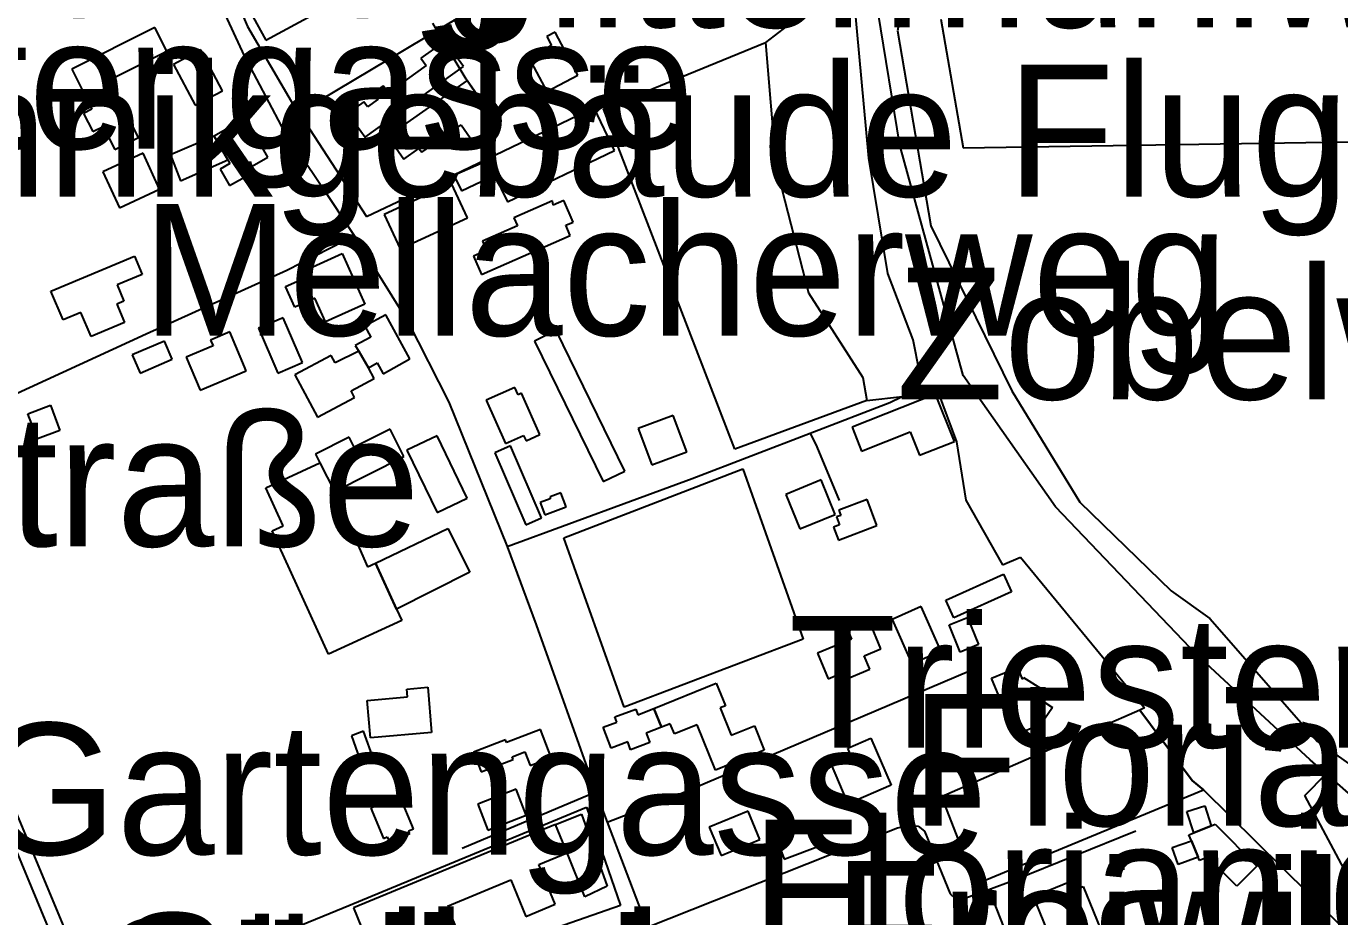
# Model space of a CAD drawing. Extents: x -3657 to 4700, y -7332 to 8131.
# Drawn here: x 637.5 to 1070.7, y 867.9 to 1161.5 of the extents above; entities that cross this region are included whole.
import ezdxf

# ---------------------------------------------------------------- set-up
doc = ezdxf.new("R2010")
doc.units = 0
for name, color, linetype in [('OSM_BUILDING_GARAGE', 9, 'CONTINUOUS'), ('OSM_BUILDING_YES', 9, 'CONTINUOUS'), ('OSM_HIGHWAY_RESIDENTIAL', 8, 'CONTINUOUS'), ('OSM_HIGHWAY_SECONDARY', 8, 'CONTINUOUS'), ('OSM_HIGHWAY_SERVICE', 8, 'CONTINUOUS'), ('OSM_LABELS', 8, 'CONTINUOUS'), ('OSM_LANDUSE_COMMERCIAL', 3, 'CONTINUOUS'), ('OSM_LANDUSE_CONSTRUCTION', 3, 'CONTINUOUS'), ('OSM_LANDUSE_FOREST', 3, 'CONTINUOUS'), ('OSM_LANDUSE_GRASS', 3, 'CONTINUOUS'), ('OSM_LANDUSE_INDUSTRIAL', 3, 'CONTINUOUS'), ('OSM_LEISURE_SWIMMING_POOL', 3, 'CONTINUOUS'), ('OSM_RAILWAY_RAIL', 5, 'CONTINUOUS'), ('OSM_WATERWAY_CANAL', 4, 'CONTINUOUS')]:
    doc.layers.add(name, color=color, linetype=linetype)

msp = doc.modelspace()

# ---------------------------------------------------------------- linework, layer by layer
at = {"layer": 'OSM_BUILDING_GARAGE'}
for p, q in [((914.855402, 1005.451658), (905.564437, 1001.949018)), ((918.093967, 996.878529), (914.855402, 1005.451658)), ((905.564437, 1001.949018), (906.201531, 1000.247736)), ((905.776802, 997.112039), (903.820011, 996.367033)), ((906.201531, 1000.247736), (904.790822, 999.714)), ((904.790822, 999.714), (905.776802, 997.112039)), ((905.427916, 992.108267), (918.093967, 996.878529)), ((903.820011, 996.367033), (905.427916, 992.108267))]:
    msp.add_line(p, q, dxfattribs=at)
at = {"layer": 'OSM_BUILDING_YES'}
for p, q in [((716.514153, 1156.899148), (742.581946, 1171.132099)), ((711.167107, 1166.695421), (716.514153, 1156.899148)), ((679.934295, 1161.113436), (652.508883, 1147.347504)), ((683.855462, 1153.307552), (679.934295, 1161.113436)), ((811.919092, 1159.590066), (809.188686, 1158.122293)), ((809.188686, 1158.122293), (810.773838, 1155.164508)), ((819.4808, 1145.45719), (811.919092, 1159.590066)), ((664.970153, 1143.822625), (683.855462, 1153.307552)), ((695.065296, 1153.752332), (686.047371, 1148.937592)), ((702.26295, 1140.286626), (695.065296, 1153.752332)), ((772.66192, 1154.541816), (767.694098, 1150.983578)), ((774.92209, 1151.395), (772.66192, 1154.541816)), ((777.895198, 1153.529942), (774.92209, 1151.395)), ((781.710183, 1148.214825), (777.895198, 1153.529942)), ((810.773838, 1155.164508), (803.280391, 1151.150371)), ((686.047371, 1148.937592), (693.237441, 1135.471886)), ((749.316948, 1124.975085), (781.710183, 1148.214825)), ((769.43094, 1148.559529), (756.88624, 1139.563859)), ((767.694098, 1150.983578), (769.43094, 1148.559529)), ((803.280391, 1151.150371), (809.256946, 1139.9864)), ((652.508883, 1147.347504), (659.114949, 1134.182025)), ((674.51899, 1124.819412), (664.970153, 1143.822625)), ((809.256946, 1139.9864), (819.4808, 1145.45719)), ((693.237441, 1135.471886), (702.26295, 1140.286626)), ((755.255581, 1141.832236), (752.047354, 1139.530501)), ((752.047354, 1139.530501), (753.541493, 1137.451156)), ((756.88624, 1139.563859), (755.255581, 1141.832236)), ((782.984372, 1143.644713), (756.780058, 1125.30867)), ((793.193057, 1129.044819), (782.984372, 1143.644713)), ((748.839127, 1136.661672), (743.613433, 1132.914403)), ((750.060225, 1134.960389), (748.839127, 1136.661672)), ((753.541493, 1137.451156), (750.060225, 1134.960389)), ((659.114949, 1134.182025), (656.399712, 1132.814327)), ((656.399712, 1132.814327), (659.433496, 1126.787562)), ((709.86258, 1131.179762), (699.517375, 1125.241953)), ((717.196754, 1118.414584), (709.86258, 1131.179762)), ((743.613433, 1132.914403), (749.316948, 1124.975085)), ((824.812676, 1134.593446), (778.5778, 1112.3767)), ((831.555263, 1120.571766), (824.812676, 1134.593446)), ((659.433496, 1126.787562), (662.854088, 1128.499964)), ((662.854088, 1128.499964), (666.684241, 1120.883112)), ((767.944385, 1119.960194), (780.989659, 1128.978102)), ((780.989659, 1128.978102), (784.963916, 1123.296042)), ((784.963916, 1123.296042), (793.193057, 1129.044819)), ((666.684241, 1120.883112), (674.51899, 1124.819412)), ((699.517375, 1125.241953), (685.046222, 1119.103993)), ((699.517375, 1125.241953), (703.969454, 1117.502786)), ((703.969454, 1117.502786), (699.517375, 1125.241953)), ((756.780058, 1125.30867), (762.074012, 1117.747415)), ((676.028298, 1119.682206), (662.740322, 1113.533127)), ((681.511863, 1107.839947), (676.028298, 1119.682206)), ((685.046222, 1119.103993), (688.398554, 1110.586461)), ((709.703306, 1114.111341), (717.196754, 1118.414584)), ((762.074012, 1117.747415), (767.003912, 1121.205577)), ((767.003912, 1121.205577), (767.944385, 1119.960194)), ((796.242011, 1103.60342), (831.555263, 1120.571766)), ((662.740322, 1113.533127), (668.231472, 1101.679748)), ((688.398554, 1110.586461), (703.969454, 1117.502786)), ((704.667224, 1116.279642), (701.458997, 1114.444925)), ((701.458997, 1114.444925), (704.606548, 1108.974135)), ((703.969454, 1117.502786), (704.667224, 1116.279642)), ((710.658948, 1112.443417), (709.703306, 1114.111341)), ((704.606548, 1108.974135), (710.658948, 1112.443417)), ((777.773847, 1109.73026), (755.551375, 1099.466969)), ((783.007125, 1098.399497), (777.773847, 1109.73026)), ((778.5778, 1112.3767), (781.057919, 1107.217255)), ((781.057919, 1107.217255), (791.979543, 1112.465656)), ((791.979543, 1112.465656), (796.242011, 1103.60342)), ((668.231472, 1101.679748), (681.511863, 1107.839947)), ((811.137893, 1104.003722), (798.342906, 1098.366139)), ((811.357842, 1102.524829), (811.137893, 1104.003722)), ((814.816356, 1104.0482), (811.357842, 1102.524829)), ((817.925986, 1096.976202), (814.816356, 1104.0482)), ((755.551375, 1099.466969), (760.792238, 1088.136206)), ((760.792238, 1088.136206), (783.007125, 1098.399497)), ((798.342906, 1098.366139), (799.503329, 1095.730819)), ((815.476205, 1095.897612), (817.925986, 1096.976202)), ((787.701907, 1079.696511), (816.940006, 1092.572883)), ((799.503329, 1095.730819), (787.952194, 1090.649211)), ((816.940006, 1092.572883), (815.476205, 1095.897612)), ((789.317397, 1087.557992), (785.062514, 1085.689917)), ((787.952194, 1090.649211), (789.317397, 1087.557992)), ((645.667699, 1074.214601), (673.199294, 1085.734395)), ((673.199294, 1085.734395), (675.717335, 1079.696511)), ((729.597348, 1081.153164), (741.702149, 1086.579477)), ((741.702149, 1086.579477), (749.180428, 1069.933596)), ((785.062514, 1085.689917), (787.701907, 1079.696511)), ((675.717335, 1079.696511), (667.48061, 1076.249468)), ((723.067127, 1075.704613), (730.537822, 1079.05158)), ((730.537822, 1079.05158), (729.597348, 1081.153164)), ((667.48061, 1076.249468), (669.718026, 1070.912112)), ((726.123665, 1068.888364), (723.067127, 1075.704613)), ((649.657126, 1064.685196), (645.667699, 1074.214601)), ((669.718026, 1070.912112), (667.389596, 1069.944716)), ((732.706978, 1071.846149), (726.123665, 1068.888364)), ((736.180661, 1064.095863), (732.706978, 1071.846149)), ((655.565421, 1067.153723), (649.657126, 1064.685196)), ((658.879831, 1059.236644), (655.565421, 1067.153723)), ((667.389596, 1069.944716), (669.937975, 1063.862353)), ((749.180428, 1069.933596), (736.180661, 1064.095863)), ((756.082288, 1066.35312), (749.225935, 1062.583612)), ((764.07631, 1051.831062), (756.082288, 1066.35312)), ((669.937975, 1063.862353), (658.879831, 1059.236644)), ((722.25559, 1065.396843), (714.170554, 1061.938681)), ((714.170554, 1061.938681), (720.495995, 1047.138636)), ((728.588615, 1050.607918), (722.25559, 1065.396843)), ((749.225935, 1062.583612), (751.175141, 1059.036493)), ((683.097016, 1057.735513), (672.471185, 1053.143162)), ((685.675733, 1051.753226), (683.097016, 1057.735513)), ((704.652055, 1060.715537), (698.311445, 1058.035739)), ((698.311445, 1058.035739), (699.115398, 1056.134306)), ((710.044607, 1047.92812), (704.652055, 1060.715537)), ((751.175141, 1059.036493), (746.05563, 1056.223262)), ((812.321069, 1061.193675), (805.168922, 1057.702154)), ((805.168922, 1057.702154), (827.800954, 1011.367228)), ((834.953101, 1014.858749), (812.321069, 1061.193675)), ((672.471185, 1053.143162), (675.049902, 1047.171995)), ((699.115398, 1056.134306), (690.264332, 1052.409276)), ((738.046438, 1052.96525), (726.070574, 1046.582662)), ((739.350966, 1050.507843), (738.046438, 1052.96525)), ((747.24639, 1054.433023), (739.350966, 1050.507843)), ((746.05563, 1056.223262), (747.24639, 1054.433023)), ((747.24639, 1054.433023), (750.348435, 1048.928875)), ((750.348435, 1048.928875), (747.24639, 1054.433023)), ((675.049902, 1047.171995), (685.675733, 1051.753226)), ((690.264332, 1052.409276), (694.852931, 1041.534412)), ((720.495995, 1047.138636), (728.588615, 1050.607918)), ((750.348435, 1048.928875), (753.245699, 1050.518962)), ((752.259719, 1045.337278), (750.348435, 1048.928875)), ((753.245699, 1050.518962), (755.20249, 1046.949605)), ((755.20249, 1046.949605), (764.07631, 1051.831062)), ((694.852931, 1041.534412), (710.044607, 1047.92812)), ((726.070574, 1046.582662), (733.526099, 1032.605459)), ((744.637335, 1041.267544), (752.259719, 1045.337278)), ((745.782589, 1039.132602), (744.637335, 1041.267544)), ((798.631116, 1042.44621), (789.211215, 1038.243042)), ((799.715694, 1040.011041), (798.631116, 1042.44621)), ((800.823025, 1040.500299), (799.715694, 1040.011041)), ((806.920932, 1026.867801), (800.823025, 1040.500299)), ((937.464681, 1040.233431), (909.895164, 1029.30297)), ((943.653602, 1024.632783), (937.464681, 1040.233431)), ((638.0529, 1033.773006), (645.478087, 1036.586238)), ((645.478087, 1036.586238), (648.633223, 1028.246618)), ((733.526099, 1032.605459), (745.782589, 1039.132602)), ((789.211215, 1038.243042), (795.589747, 1023.954494)), ((641.208036, 1025.433387), (638.0529, 1033.773006)), ((850.895639, 1033.205912), (839.397596, 1028.891549)), ((855.38564, 1021.241338), (850.895639, 1033.205912)), ((648.633223, 1028.246618), (641.208036, 1025.433387)), ((757.515751, 1028.713637), (745.646069, 1022.709111)), ((762.096765, 1019.66237), (757.515751, 1028.713637)), ((802.347502, 1024.821815), (806.920932, 1026.867801)), ((839.397596, 1028.891549), (843.887597, 1016.926975)), ((909.895164, 1029.30297), (913.035131, 1021.385891)), ((913.035131, 1021.385891), (929.068682, 1027.746241)), ((929.068682, 1027.746241), (932.117636, 1020.062672)), ((743.977487, 1026.000481), (732.911758, 1020.407376)), ((745.646069, 1022.709111), (743.977487, 1026.000481)), ((772.995636, 1026.500858), (763.059992, 1021.708357)), ((782.923696, 1005.952035), (772.995636, 1026.500858)), ((797.273497, 1023.142771), (792.040219, 1020.885514)), ((795.589747, 1023.954494), (801.543549, 1026.612053)), ((807.51252, 999.413774), (797.273497, 1023.142771)), ((801.543549, 1026.612053), (802.347502, 1024.821815)), ((932.117636, 1020.062672), (943.653602, 1024.632783)), ((732.911758, 1020.407376), (734.352806, 1017.560786)), ((739.161354, 1008.064739), (762.096765, 1019.66237)), ((763.059992, 1021.708357), (772.995636, 1001.148415)), ((792.040219, 1020.885514), (802.279242, 997.145397)), ((843.887597, 1016.926975), (855.38564, 1021.241338)), ((716.491399, 1009.376839), (734.352806, 1017.560786)), ((734.352806, 1017.560786), (739.161354, 1008.064739)), ((734.352806, 1017.560786), (739.161354, 1008.064739)), ((827.800954, 1011.367228), (834.953101, 1014.858749)), ((899.709232, 1011.912084), (888.021578, 1007.141821)), ((904.358507, 1000.536843), (899.709232, 1011.912084)), ((722.232836, 996.845171), (716.491399, 1009.376839)), ((739.161354, 1008.064739), (750.052641, 983.290509)), ((772.995636, 1001.148415), (782.923696, 1005.952035)), ((810.364278, 1005.707407), (807.057452, 1004.450904)), ((813.837961, 1007.686676), (810.296017, 1006.330098)), ((810.296017, 1006.330098), (810.364278, 1005.707407)), ((815.589971, 1003.105445), (813.837961, 1007.686676)), ((888.021578, 1007.141821), (892.678437, 995.76658)), ((807.057452, 1004.450904), (808.597098, 1000.436767)), ((808.597098, 1000.436767), (815.589971, 1003.105445)), ((718.577126, 995.177247), (722.232836, 996.845171)), ((802.279242, 997.145397), (807.51252, 999.413774)), ((892.678437, 995.76658), (904.358507, 1000.536843)), ((737.212148, 954.491023), (718.577126, 995.177247)), ((752.66928, 984.480295), (776.529995, 995.877775)), ((776.529995, 995.877775), (783.788325, 981.489152)), ((750.052641, 983.290509), (752.66928, 984.480295)), ((752.66928, 984.480295), (759.616647, 969.313307)), ((759.616647, 969.313307), (752.66928, 984.480295)), ((783.788325, 981.489152), (759.616647, 969.313307)), ((940.86252, 972.248853), (959.884349, 980.888699)), ((959.884349, 980.888699), (962.531326, 975.062085)), ((962.531326, 975.062085), (943.509497, 966.422239)), ((943.509497, 966.422239), (940.86252, 972.248853)), ((759.616647, 969.313307), (761.345904, 965.543799)), ((932.701639, 970.158389), (923.130049, 965.877384)), ((939.216692, 955.569614), (932.701639, 970.158389)), ((941.878838, 964.109385), (947.946407, 966.589031)), ((947.946407, 966.589031), (951.609702, 957.648959)), ((761.345904, 965.543799), (737.212148, 954.491023)), ((915.712446, 965.065661), (908.560299, 962.096756)), ((908.560299, 962.096756), (909.652461, 959.461437)), ((919.39091, 956.236784), (915.712446, 965.065661)), ((923.130049, 965.877384), (929.652686, 951.28861)), ((945.542133, 955.158193), (941.878838, 964.109385)), ((909.652461, 959.461437), (898.541225, 954.846847)), ((951.609702, 957.648959), (945.542133, 955.158193)), ((898.541225, 954.846847), (902.060416, 946.384913)), ((913.930098, 953.957288), (919.39091, 956.236784)), ((915.780706, 949.53173), (913.930098, 953.957288)), ((929.652686, 951.28861), (939.216692, 955.569614)), ((906.800704, 945.79558), (915.780706, 949.53173)), ((955.917676, 946.518347), (964.465364, 950.054346)), ((964.465364, 950.054346), (966.035347, 946.262599)), ((844.479185, 936.59976), (865.086166, 944.939379)), ((865.086166, 944.939379), (868.119951, 937.455961)), ((902.060416, 946.384913), (905.890568, 947.975001)), ((905.890568, 947.975001), (906.800704, 945.79558)), ((963.646242, 927.804241), (955.917676, 946.518347)), ((966.035347, 946.262599), (966.391817, 946.818573)), ((966.391817, 946.818573), (971.989149, 943.260336)), ((749.991965, 939.22396), (763.272357, 940.380387)), ((763.044823, 942.96011), (769.92393, 943.560562)), ((763.272357, 940.380387), (763.044823, 942.96011)), ((769.92393, 943.560562), (771.220872, 928.627083)), ((971.989149, 943.260336), (970.335737, 940.680614)), ((970.335737, 940.680614), (975.955823, 936.855508)), ((751.068959, 926.881323), (749.991965, 939.22396)), ((831.623523, 933.786528), (838.525383, 936.399609)), ((838.525383, 936.399609), (839.238322, 934.520415)), ((839.238322, 934.520415), (844.479185, 936.59976)), ((844.479185, 936.59976), (847.00481, 930.372844)), ((847.00481, 930.372844), (844.479185, 936.59976)), ((868.119951, 937.455961), (866.428616, 936.777672)), ((866.428616, 936.777672), (870.069157, 927.793122)), ((975.955823, 936.855508), (972.201514, 931.34024)), ((827.823708, 930.417322), (832.260618, 932.096365)), ((832.260618, 932.096365), (831.623523, 933.786528)), ((849.947581, 931.56263), (847.00481, 930.372844)), ((851.320369, 928.182304), (849.947581, 931.56263)), ((771.220872, 928.627083), (751.068959, 926.881323)), ((807.080206, 929.683435), (795.915879, 925.335714)), ((810.682825, 920.443137), (807.080206, 929.683435)), ((830.455516, 923.467639), (827.823708, 930.417322)), ((847.00481, 930.372844), (842.029404, 928.415813)), ((842.029404, 928.415813), (843.189826, 925.357953)), ((858.76831, 931.195686), (851.320369, 928.182304)), ((864.813126, 916.262208), (858.76831, 931.195686)), ((870.069157, 927.793122), (877.683957, 930.873221)), ((877.683957, 930.873221), (880.95286, 922.800469)), ((972.201514, 931.34024), (963.646242, 927.804241)), ((795.566993, 926.225273), (785.070099, 922.1333)), ((795.915879, 925.335714), (795.566993, 926.225273)), ((835.88599, 925.535865), (830.455516, 923.467639)), ((836.864386, 922.956142), (835.88599, 925.535865)), ((843.189826, 925.357953), (836.864386, 922.956142)), ((880.95286, 922.800469), (873.178787, 919.653653)), ((908.529961, 923.467639), (916.137176, 926.73677)), ((909.311161, 921.655162), (908.529961, 923.467639)), ((916.137176, 926.73677), (922.773579, 911.269555)), ((785.070099, 922.1333), (787.580556, 915.706233)), ((787.580556, 915.706233), (798.092619, 919.798206)), ((797.774072, 920.621049), (801.95311, 922.244495)), ((798.092619, 919.798206), (797.774072, 920.621049)), ((801.95311, 922.244495), (803.712705, 917.729981)), ((803.712705, 917.729981), (810.682825, 920.443137)), ((873.178787, 919.653653), (864.813126, 916.262208)), ((902.727848, 918.83081), (909.311161, 921.655162)), ((908.583052, 905.176073), (902.727848, 918.83081)), ((799.078599, 909.957455), (786.435302, 905.04264)), ((802.408178, 901.395446), (799.078599, 909.957455)), ((922.773579, 911.269555), (908.583052, 905.176073)), ((760.731562, 907.677959), (751.137219, 903.663822)), ((765.229148, 896.936529), (760.731562, 907.677959)), ((751.137219, 903.663822), (755.293504, 893.711876)), ((786.435302, 905.04264), (789.764881, 896.48063)), ((789.764881, 896.48063), (802.408178, 901.395446)), ((812.055612, 898.315346), (820.6033, 901.762389)), ((820.6033, 901.762389), (829.158573, 877.955555)), ((875.583061, 902.763144), (862.810828, 897.392429)), ((879.511812, 893.41165), (875.583061, 902.763144)), ((1020.302168, 902.585232), (1026.202879, 904.520023)), ((1022.615429, 895.513234), (1020.302168, 902.585232)), ((1026.202879, 904.520023), (1028.372035, 897.881686)), ((812.055612, 898.315346), (745.41095, 870.783483)), ((763.643996, 896.26936), (765.229148, 896.936529)), ((815.931272, 888.930495), (812.055612, 898.315346)), ((815.931272, 888.930495), (812.055612, 898.315346)), ((862.810828, 897.392429), (866.747163, 888.040935)), ((896.978826, 897.937284), (885.040884, 893.42277)), ((899.443776, 891.421261), (896.978826, 897.937284)), ((1028.372035, 897.881686), (1022.615429, 895.513234)), ((1022.615429, 895.513234), (1028.372035, 897.881686)), ((1028.372035, 897.881686), (1029.661394, 898.415422)), ((1029.661394, 898.415422), (1043.389269, 884.582773)), ((755.293504, 893.711876), (756.590446, 894.256732)), ((756.590446, 894.256732), (757.326139, 892.499852)), ((757.326139, 892.499852), (764.045972, 895.313083)), ((764.045972, 895.313083), (763.643996, 896.26936)), ((866.747163, 888.040935), (879.511812, 893.41165)), ((885.040884, 893.42277), (887.49825, 886.906747)), ((1015.417775, 890.687374), (1021.796307, 892.955751)), ((1021.015108, 894.857184), (1022.615429, 895.513234)), ((1021.796307, 892.955751), (1021.015108, 894.857184)), ((1021.796307, 892.955751), (1024.041308, 887.5072)), ((1024.041308, 887.5072), (1021.796307, 892.955751)), ((806.5948, 885.072031), (815.931272, 888.930495)), ((821.703047, 874.441796), (815.931272, 888.930495)), ((887.49825, 886.906747), (899.443776, 891.421261)), ((1017.39732, 885.138748), (1015.417775, 890.687374)), ((812.002521, 871.995507), (806.5948, 885.072031)), ((1024.041308, 887.5072), (1017.39732, 885.138748)), ((1024.466037, 886.461967), (1024.041308, 887.5072)), ((1027.219197, 887.596156), (1024.466037, 886.461967)), ((1036.752865, 878.000033), (1027.219197, 887.596156)), ((1043.389269, 884.582773), (1036.752865, 878.000033)), ((776.40106, 871.406174), (797.296251, 880.034901)), ((797.296251, 880.034901), (802.279242, 867.970251)), ((969.759318, 874.530752), (981.856534, 879.490045)), ((981.856534, 879.490045), (983.03971, 876.610097)), ((829.158573, 877.955555), (821.703047, 874.441796)), ((983.03971, 876.610097), (986.111416, 877.866599)), ((986.111416, 877.866599), (992.945016, 861.209599)), ((745.41095, 870.783483), (750.871763, 857.573525)), ((783.181568, 855.004923), (776.40106, 871.406174)), ((802.279242, 867.970251), (812.002521, 871.995507)), ((977.768509, 854.982684), (969.759318, 874.530752))]:
    msp.add_line(p, q, dxfattribs=at)
at = {"layer": 'OSM_HIGHWAY_RESIDENTIAL'}
for p, q in [((728.482433, 1133.63717), (812.503096, 1183.741604)), ((721.633664, 1128.744593), (728.482433, 1133.63717)), ((742.415088, 1090.827123), (745.479211, 1092.895349)), ((723.499442, 1081.064208), (742.415088, 1090.827123)), ((677.014278, 1060.115084), (723.499442, 1081.064208)), ((605.462469, 1027.134669), (677.014278, 1060.115084))]:
    msp.add_line(p, q, dxfattribs=at)
at = {"layer": 'OSM_HIGHWAY_SECONDARY'}
for p, q in [((693.38913, 1186.521477), (709.339252, 1151.750823)), ((709.339252, 1151.750823), (721.633664, 1128.744593)), ((721.633664, 1128.744593), (734.777536, 1109.007493)), ((734.777536, 1109.007493), (745.479211, 1092.895349)), ((745.479211, 1092.895349), (747.5346, 1089.515023)), ((747.5346, 1089.515023), (763.370955, 1064.184819)), ((763.370955, 1064.184819), (776.909218, 1037.553634)), ((776.909218, 1037.553634), (796.181335, 989.951086)), ((796.181335, 989.951086), (805.737756, 964.098265)), ((805.737756, 964.098265), (825.32842, 908.990059)), ((825.32842, 908.990059), (829.120651, 899.049233)), ((829.120651, 899.049233), (840.284978, 869.649294)), ((840.284978, 869.649294), (842.112833, 864.356416))]:
    msp.add_line(p, q, dxfattribs=at)
at = {"layer": 'OSM_HIGHWAY_SERVICE'}
for p, q in [((915.439405, 1118.047641), (910.646026, 1169.330741)), ((921.734508, 1080.018976), (915.439405, 1118.047641)), ((930.062247, 1058.146934), (921.734508, 1080.018976)), ((932.185896, 1047.583416), (930.062247, 1058.146934)), ((930.062247, 1041.245305), (932.185896, 1047.583416)), ((922.295758, 1037.453558), (930.062247, 1041.245305)), ((896.106613, 1027.345939), (922.295758, 1037.453558)), ((857.137651, 1012.379102), (896.106613, 1027.345939)), ((896.106613, 1027.345939), (898.237847, 1022.831425)), ((898.237847, 1022.831425), (905.685788, 1005.106954)), ((796.181335, 989.951086), (857.137651, 1012.379102)), ((852.609727, 908.156097), (948.591086, 948.964636)), ((825.32842, 908.990059), (781.255115, 890.453865)), ((829.120651, 899.049233), (852.609727, 908.156097)), ((842.112833, 864.356416), (924.874475, 897.225636)), ((924.874475, 897.225636), (928.370912, 897.915045)), ((928.370912, 897.915045), (931.677737, 897.79273)), ((931.677737, 897.79273), (933.740711, 896.169284)), ((933.740711, 896.169284), (942.212554, 875.487028)), ((963.236681, 880.012662), (1003.517755, 896.180404)), ((954.992371, 876.932562), (963.236681, 880.012662)), ((942.212554, 875.487028), (943.774953, 874.030374)), ((945.898602, 873.529997), (954.992371, 876.932562)), ((954.992371, 876.932562), (962.971225, 856.80628)), ((943.774953, 874.030374), (945.898602, 873.529997))]:
    msp.add_line(p, q, dxfattribs=at)
at = {"layer": 'OSM_LANDUSE_COMMERCIAL'}
for p, q in [((698.038405, 1191.091588), (710.438999, 1161.502618)), ((710.438999, 1161.502618), (725.630675, 1135.505244)), ((774.102968, 1158.18901), (771.600096, 1162.603448)), ((782.567227, 1144.133971), (774.102968, 1158.18901)), ((791.896114, 1130.3458), (782.567227, 1144.133971)), ((725.630675, 1135.505244), (729.506335, 1129.945498)), ((729.506335, 1129.945498), (749.696171, 1098.822038)), ((789.977245, 1129.24497), (791.896114, 1130.3458)), ((791.812685, 1125.708971), (789.977245, 1129.24497)), ((787.853596, 1122.951337), (791.812685, 1125.708971)), ((790.273039, 1117.6251), (787.853596, 1122.951337)), ((778.5778, 1112.3767), (790.273039, 1117.6251)), ((749.696171, 1098.822038), (778.5778, 1112.3767)), ((1059.255962, 907.866991), (1066.248835, 915.027944)), ((1066.248835, 915.027944), (1098.118742, 886.828911)), ((1090.913504, 848.388824), (1059.255962, 907.866991))]:
    msp.add_line(p, q, dxfattribs=at)
at = {"layer": 'OSM_LANDUSE_CONSTRUCTION'}
for p, q in [((1004.822283, 936.054905), (939.413888, 907.455569)), ((1022.114854, 912.848523), (1004.822283, 936.054905)), ((1025.76298, 909.712826), (1022.114854, 912.848523)), ((939.413888, 907.455569), (950.646475, 878.644964)), ((950.646475, 878.644964), (1025.76298, 909.712826))]:
    msp.add_line(p, q, dxfattribs=at)
at = {"layer": 'OSM_LANDUSE_FOREST'}
for p, q in [((895.606039, 1167.140201), (881.347252, 1156.154142)), ((925.678428, 1122.362004), (918.465605, 1166.028252)), ((881.347252, 1156.154142), (884.798181, 1115.479038)), ((946.497775, 1046.415869), (925.678428, 1122.362004)), ((884.798181, 1115.479038), (895.52261, 1073.614148)), ((895.52261, 1073.614148), (913.414354, 1045.715341)), ((913.414354, 1045.715341), (914.787142, 1038.142967)), ((976.941803, 1003.083206), (946.497775, 1046.415869)), ((914.787142, 1038.142967), (938.291387, 1040.744928)), ((938.291387, 1040.744928), (944.305865, 1024.532708)), ((944.305865, 1024.532708), (947.40791, 1005.207029)), ((947.40791, 1005.207029), (959.482373, 983.890962)), ((1023.700007, 954.157439), (976.941803, 1003.083206)), ((959.482373, 983.890962), (965.421006, 986.470684)), ((965.421006, 986.470684), (1006.316421, 936.766552)), ((1060.977635, 919.687011), (1023.700007, 954.157439)), ((1006.316421, 936.766552), (1004.822283, 936.054905)), ((1004.822283, 936.054905), (1022.114854, 912.848523)), ((1066.248835, 915.027944), (1060.977635, 919.687011)), ((1059.255962, 907.866991), (1066.248835, 915.027944)), ((1022.114854, 912.848523), (1025.76298, 909.712826)), ((1025.76298, 909.712826), (1060.492229, 875.587103)), ((1090.913504, 848.388824), (1059.255962, 907.866991)), ((1060.492229, 875.587103), (1081.281238, 854.804772))]:
    msp.add_line(p, q, dxfattribs=at)
at = {"layer": 'OSM_LANDUSE_GRASS'}
for p, q in [((827.907137, 1134.29322), (881.347252, 1156.154142)), ((881.347252, 1156.154142), (884.798181, 1115.479038)), ((871.259918, 1022.086419), (827.907137, 1134.29322)), ((884.798181, 1115.479038), (895.52261, 1073.614148)), ((895.52261, 1073.614148), (913.414354, 1045.715341)), ((913.414354, 1045.715341), (914.787142, 1038.142967)), ((914.787142, 1038.142967), (871.259918, 1022.086419)), ((814.83911, 992.786556), (873.83105, 1015.570397)), ((873.83105, 1015.570397), (893.770599, 959.439198)), ((834.771074, 937.055659), (814.83911, 992.786556)), ((893.770599, 959.439198), (834.771074, 937.055659))]:
    msp.add_line(p, q, dxfattribs=at)
at = {"layer": 'OSM_LANDUSE_INDUSTRIAL'}
for p, q in [((939.133263, 1163.848831), (946.482606, 1121.439086)), ((946.482606, 1121.439086), (1097.201022, 1123.77418)), ((742.035865, 870.783483), (822.347727, 904.019646)), ((822.347727, 904.019646), (833.549976, 871.561847)), ((664.939815, 839.470991), (742.035865, 870.783483)), ((833.549976, 871.561847), (798.562856, 859.363764))]:
    msp.add_line(p, q, dxfattribs=at)
at = {"layer": 'OSM_LEISURE_SWIMMING_POOL'}
for p, q in [((748.770867, 929.049624), (744.743518, 927.60409)), ((744.743518, 927.60409), (748.118603, 918.17476)), ((752.145952, 919.620294), (748.770867, 929.049624)), ((748.118603, 918.17476), (752.145952, 919.620294))]:
    msp.add_line(p, q, dxfattribs=at)
at = {"layer": 'OSM_RAILWAY_RAIL'}
for p, q in [((522.071317, 1157.866544), (718.031045, 688.679551)), ((526.439966, 1159.667902), (721.383377, 693.73892))]:
    msp.add_line(p, q, dxfattribs=at)
at = {"layer": 'OSM_WATERWAY_CANAL'}
for p, q in [((928.143378, 1177.603644), (924.859306, 1160.012606)), ((924.859306, 1160.012606), (935.841606, 1095.675222)), ((935.841606, 1095.675222), (962.53891, 1041.334261)), ((962.53891, 1041.334261), (985.042007, 1004.562099)), ((985.042007, 1004.562099), (1015.167488, 975.417909)), ((1015.167488, 975.417909), (1027.841123, 966.266566)), ((1027.841123, 966.266566), (1063.36674, 925.702657)), ((1063.36674, 925.702657), (1108.714234, 893.600682))]:
    msp.add_line(p, q, dxfattribs=at)

# ---------------------------------------------------------------- texts
at = {"layer": 'OSM_LABELS'}
for s, p in [('Bäckerweg', (519.886992, 1168.746968)), ('Bäckerweg', (509.314253, 1164.721711)), ('Bäckerweg', (513.93319, 1166.311799)), ('Mittermühlweg', (774.616631, 1161.148591)), ('Gartengasse', (525.381093, 1121.132873)), ('Technikgebäude Flughafentunnel Graz T01', (515.463734, 1105.393658)), ('Mellacherweg', (675.735614, 1059.525709)), ('Zobelweg', (924.448346, 1038.504492)), ('Flughafenstraße', (344.575676, 990.037601)), ('Triester Straße', (889.008316, 923.63174)), ('Florianigasse', (929.322089, 897.879862)), ('Gartengasse', (622.182081, 888.346466)), ('Florianigasse', (876.661595, 856.461051)), ('Freiwillige Feuerwehr Feldkirchen', (903.766445, 842.836723)), ('Südbahn', (666.20125, 825.628232)), ('Südbahn', (661.624139, 823.734783))]:
    msp.add_text(s, height=43.418293, dxfattribs=at).set_placement(p)

doc.saveas('drawing.dxf')
